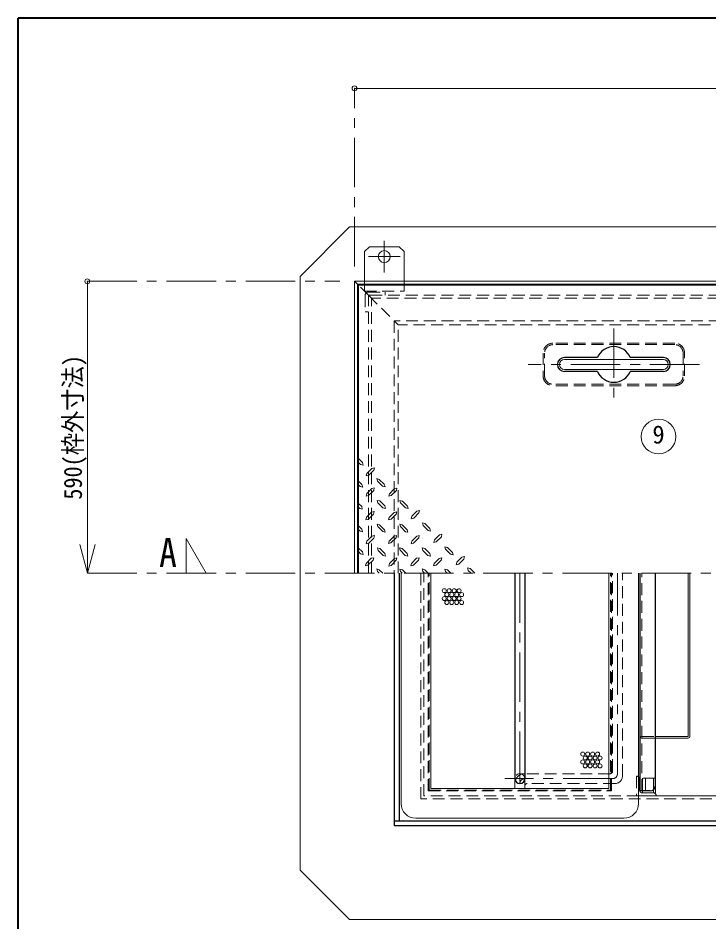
# Model space of a CAD drawing. Units: millimetres at full size, sheet at 1:10; details may follow other scales. Extents: x -2126 to 1924, y -1326 to 1484.
# Drawn here: x -2126 to -1428, y 571 to 1484 of the extents above; entities that cross this region are included whole.
import ezdxf
from ezdxf.enums import TextEntityAlignment as Align

# ---------------------------------------------------------------- set-up
doc = ezdxf.new("R2010")
doc.units = ezdxf.units.MM
doc.header["$LTSCALE"] = 10
doc.header["$PDMODE"] = 32
doc.header["$PDSIZE"] = 5
doc.linetypes.add('CHAIN1', pattern=[8, 5, -1, 1, -1])
doc.linetypes.add('DASHED1', pattern=[1.8, 1.2, -0.6])
doc.layers.add('0-0_ﾚｲﾔ1', color=4, linetype='Continuous', lineweight=9)
doc.styles.add('ＭＳ ゴシック', font='')
doc.styles.get('ＭＳ ゴシック').set_extended_font_data('MS Gothic')

msp = doc.modelspace()

# ---------------------------------------------------------------- linework, layer by layer
at = {"layer": '0-0_ﾚｲﾔ1', "color": 1, "lineweight": 40}
for p in [(-2126.22, -1325.95), (1923.78, 1484.05)]:
    msp.add_line(p, (-2126.22, 1484.05), dxfattribs=at)
at = {"layer": '0-0_ﾚｲﾔ1'}
for p, q in [((-746.22, 1413.05), (-1786.22, 1413.05)), ((-1841.22, 1223.05), (-1791.22, 1273.05)), ((-1776.22, 1248.05), (-1771.22, 1253.05)), ((-1741.22, 1253.05), (-1771.22, 1253.05)), ((-1741.22, 1253.05), (-1736.22, 1248.05)), ((-1776.22, 1248.05), (-1776.22, 1218.05)), ((-1736.22, 1248.05), (-1736.22, 1218.05)), ((-2056.22, 923.05), (-2056.22, 1218.05)), ((-1841.22, 1223.05), (-1841.22, 923.05)), ((-1783.22, 1215.05), (-1782.22, 1214.05)), ((-1778.32, 1034.9), (-1782.22, 1038.96)), ((-1780.17, 1032.97), (-1782.22, 1035.02)), ((-1780.17, 1032.97), (-1777.6, 1032.33)), ((-1778.32, 1034.9), (-1777.6, 1032.33)), ((-1768.76, 1029.04), (-1773.74, 1023.97)), ((-1766.83, 1027.19), (-1771.89, 1022.13)), ((-1768.76, 1029.04), (-1766.18, 1029.76)), ((-1766.83, 1027.19), (-1766.18, 1029.76)), ((-1778.72, 1012.64), (-1782.22, 1016.28)), ((-1763.77, 1018.67), (-1761.2, 1017.95)), ((-1763.05, 1016.1), (-1763.77, 1018.67)), ((-1757.99, 1011.04), (-1763.05, 1016.1)), ((-1756.14, 1012.97), (-1761.2, 1017.95)), ((-1780.57, 1010.72), (-1782.22, 1012.36)), ((-1780.57, 1010.72), (-1778, 1010.07)), ((-1778.72, 1012.64), (-1778, 1010.07)), ((-1768.84, 1008.63), (-1773.9, 1003.56)), ((-1768.84, 1008.63), (-1766.26, 1009.27)), ((-1766.91, 1006.78), (-1766.26, 1009.27)), ((-1757.99, 1011.04), (-1755.42, 1010.39)), ((-1756.14, 1012.97), (-1755.42, 1010.39)), ((-1745.93, 1008.55), (-1751, 1003.48)), ((-1745.93, 1008.55), (-1743.36, 1009.19)), ((-1744.01, 1006.7), (-1743.36, 1009.19)), ((-1763.37, 996.73), (-1760.8, 996.09)), ((-1762.65, 994.24), (-1763.37, 996.73)), ((-1755.74, 991.03), (-1760.8, 996.09)), ((-1740.47, 996.65), (-1737.9, 996.01)), ((-1739.75, 994.16), (-1740.47, 996.65)), ((-1732.84, 990.95), (-1737.9, 996.01)), ((-1779.04, 990.39), (-1782.22, 993.56)), ((-1780.97, 988.46), (-1782.22, 989.7)), ((-1780.97, 988.46), (-1778.4, 987.81)), ((-1779.04, 990.39), (-1778.4, 987.81)), ((-1757.59, 989.1), (-1762.65, 994.24)), ((-1757.59, 989.1), (-1755.1, 988.46)), ((-1755.74, 991.03), (-1755.1, 988.46)), ((-1734.68, 989.02), (-1739.75, 994.16)), ((-1734.68, 989.02), (-1732.19, 988.38)), ((-1732.84, 990.95), (-1732.19, 988.38)), ((-1723.19, 985.8), (-1720.62, 986.45)), ((-1721.26, 983.96), (-1720.62, 986.45)), ((-1769, 984.68), (-1774.06, 979.62)), ((-1769, 984.68), (-1766.43, 985.32)), ((-1767.07, 982.83), (-1766.43, 985.32)), ((-1746.1, 984.6), (-1751.16, 979.54)), ((-1746.1, 984.6), (-1743.52, 985.24)), ((-1744.17, 982.75), (-1743.52, 985.24)), ((-1723.19, 985.8), (-1728.26, 980.74)), ((-1778.8, 967.56), (-1782.22, 970.98)), ((-1763.53, 972.79), (-1760.96, 972.14)), ((-1762.81, 970.3), (-1763.53, 972.79)), ((-1757.75, 965.15), (-1762.81, 970.3)), ((-1755.9, 967.08), (-1760.96, 972.14)), ((-1740.63, 972.71), (-1738.06, 972.06)), ((-1739.91, 970.22), (-1740.63, 972.71)), ((-1734.85, 965.07), (-1739.91, 970.22)), ((-1733, 967), (-1738.06, 972.06)), ((-1717.73, 973.91), (-1715.16, 973.27)), ((-1717.01, 971.42), (-1717.73, 973.91)), ((-1711.94, 966.28), (-1717.01, 971.42)), ((-1710.1, 968.21), (-1715.16, 973.27)), ((-1710.1, 968.21), (-1709.45, 965.64)), ((-1780.65, 965.64), (-1782.22, 967.2)), ((-1780.65, 965.64), (-1778.08, 964.99)), ((-1778.8, 967.56), (-1778.08, 964.99)), ((-1768.68, 960.49), (-1773.74, 955.43)), ((-1768.68, 960.49), (-1766.1, 961.14)), ((-1766.75, 958.64), (-1766.1, 961.14)), ((-1757.75, 965.15), (-1755.26, 964.51)), ((-1755.9, 967.08), (-1755.26, 964.51)), ((-1746.26, 960.65), (-1751.32, 955.59)), ((-1746.26, 960.65), (-1743.68, 961.3)), ((-1744.33, 958.8), (-1743.68, 961.3)), ((-1734.85, 965.07), (-1732.35, 964.43)), ((-1733, 967), (-1732.35, 964.43)), ((-1723.35, 960.57), (-1728.42, 955.51)), ((-1723.35, 960.57), (-1720.78, 961.22)), ((-1721.43, 958.72), (-1720.78, 961.22)), ((-1711.94, 966.28), (-1709.45, 965.64)), ((-1700.45, 961.78), (-1705.51, 956.72)), ((-1700.45, 961.78), (-1697.88, 962.42)), ((-1698.52, 959.93), (-1697.88, 962.42)), ((-2056.22, 923.05), (-2063.98, 952.02)), ((-2056.22, 923.05), (-2048.45, 952.02)), ((-1694.99, 949.89), (-1692.42, 949.24)), ((-1694.26, 947.39), (-1694.99, 949.89)), ((-1778.32, 944.58), (-1782.22, 948.48)), ((-1780.17, 942.65), (-1782.22, 944.99)), ((-1780.17, 942.65), (-1777.6, 942.01)), ((-1778.32, 944.58), (-1777.6, 942.01)), ((-1763.21, 948.6), (-1760.64, 947.96)), ((-1762.49, 946.11), (-1763.21, 948.6)), ((-1757.43, 940.97), (-1762.49, 946.11)), ((-1755.58, 942.89), (-1760.64, 947.96)), ((-1757.43, 940.97), (-1754.93, 940.32)), ((-1755.58, 942.89), (-1754.93, 940.32)), ((-1740.79, 948.76), (-1738.22, 948.12)), ((-1740.07, 946.27), (-1740.79, 948.76)), ((-1735.01, 941.13), (-1740.07, 946.27)), ((-1733.16, 943.05), (-1738.22, 948.12)), ((-1735.01, 941.13), (-1732.51, 940.48)), ((-1733.16, 943.05), (-1732.51, 940.48)), ((-1717.89, 948.68), (-1715.32, 948.04)), ((-1717.17, 946.19), (-1717.89, 948.68)), ((-1712.1, 941.05), (-1717.17, 946.19)), ((-1710.26, 942.97), (-1715.32, 948.04)), ((-1712.1, 941.05), (-1709.61, 940.4)), ((-1710.26, 942.97), (-1709.61, 940.4)), ((-1689.2, 942.25), (-1694.26, 947.39)), ((-1687.35, 944.18), (-1692.42, 949.24)), ((-1689.2, 942.25), (-1686.71, 941.61)), ((-1687.35, 944.18), (-1686.71, 941.61)), ((-1769.48, 938.15), (-1774.54, 933.09)), ((-1769.48, 938.15), (-1766.91, 938.8)), ((-1767.55, 936.3), (-1766.91, 938.8)), ((-1746.01, 937.99), (-1751.08, 932.93)), ((-1746.01, 937.99), (-1743.44, 938.64)), ((-1744.09, 936.14), (-1743.44, 938.64)), ((-1723.6, 938.15), (-1728.66, 933.09)), ((-1723.6, 938.15), (-1721.02, 938.8)), ((-1721.67, 936.3), (-1721.02, 938.8)), ((-1700.69, 938.07), (-1705.76, 933.01)), ((-1700.69, 938.07), (-1698.12, 938.72)), ((-1698.76, 936.22), (-1698.12, 938.72)), ((-1677.79, 939.28), (-1682.85, 934.22)), ((-1677.79, 939.28), (-1675.22, 939.92)), ((-1675.86, 937.43), (-1675.22, 939.92)), ((-1763.77, 927.39), (-1761.2, 926.66)), ((-1763.05, 924.81), (-1763.77, 927.39)), ((-1761.28, 923.05), (-1763.05, 924.81)), ((-1757.59, 923.05), (-1761.2, 926.66)), ((-1740.31, 927.22), (-1737.74, 926.58)), ((-1739.67, 924.73), (-1740.31, 927.22)), ((-1737.98, 923.05), (-1739.67, 924.73)), ((-1734.34, 923.05), (-1737.74, 926.58)), ((-1717.89, 927.39), (-1715.32, 926.66)), ((-1717.25, 924.81), (-1717.89, 927.39)), ((-1715.48, 923.05), (-1717.25, 924.81)), ((-1711.7, 923.05), (-1715.32, 926.66)), ((-1694.99, 927.3), (-1692.42, 926.66)), ((-1694.26, 924.81), (-1694.99, 927.3)), ((-1692.5, 923.05), (-1694.26, 924.81)), ((-1688.8, 923.05), (-1692.42, 926.66)), ((-1664.66, 923.05), (-1669.51, 927.79)), ((-1448.97, 923.05), (-1448.97, 758.8)), ((-1447.47, 923.05), (-1447.47, 758.05)), ((-1449.72, 758.05), (-1482.47, 758.05)), ((-1448.97, 756.55), (-1482.47, 756.55)), ((-1495.22, 703.05), (-1495.22, 701.05))]:
    msp.add_line(p, q, dxfattribs=at)
at = {"layer": '0-0_ﾚｲﾔ1', "linetype": 'CHAIN1'}
for p, q in [((-1786.22, 1233.05), (-1786.22, 1413.05)), ((-1756.22, 1259.05), (-1756.22, 1227.05)), ((-1740.22, 1243.05), (-1772.22, 1243.05)), ((-2056.22, 1218.05), (-1801.22, 1218.05)), ((-1524.22, 1170.55), (-1524.22, 1097.55)), ((-1437.72, 1134.05), (-1610.72, 1134.05)), ((-2056.22, 923.05), (-321.22, 923.05)), ((-1619.22, 923.05), (-1619.22, 705.55)), ((-1520.55, 720.55), (-1520.55, 923.05)), ((-1525.55, 715.55), (-1634.22, 715.55))]:
    msp.add_line(p, q, dxfattribs=at)
at = {"layer": '0-0_ﾚｲﾔ1', "color": 7, "lineweight": 18}
for p, q in [((-1783.22, 1215.05), (-1786.22, 1218.05)), ((-746.22, 1218.05), (-1786.22, 1218.05)), ((-1786.22, 1218.05), (-1786.22, 923.05)), ((-749.22, 1215.05), (-1783.22, 1215.05)), ((-1783.22, 1215.05), (-1783.22, 923.05)), ((-1474.22, 1139.05), (-1574.22, 1139.05)), ((-1474.22, 1129.05), (-1574.22, 1129.05)), ((-1841.22, 923.05), (-1841.22, 623.05)), ((-1739.22, 690.55), (-1739.22, 923.05)), ((-1709.22, 705.55), (-1709.22, 923.05)), ((-1529.22, 705.55), (-1529.22, 923.05)), ((-1499.22, 690.55), (-1499.22, 923.05)), ((-1624.22, 715.55), (-1624.22, 705.55)), ((-1614.22, 715.55), (-1614.22, 705.55)), ((-1498.22, 704.05), (-1498.22, 715.05)), ((-1482.47, 716.05), (-1482.09, 716.05)), ((-1482.09, 701.05), (-1482.09, 716.05)), ((-1709.22, 705.55), (-1529.22, 705.55)), ((-1484.22, 701.05), (-1484.22, 704.25)), ((-816.22, 698.05), (-1499.22, 698.05)), ((-1495.22, 701.05), (-1482.09, 701.05)), ((-1514.22, 675.55), (-1724.22, 675.55)), ((-1841.22, 623.05), (-1791.22, 573.05)), ((-741.22, 573.05), (-1791.22, 573.05))]:
    msp.add_line(p, q, dxfattribs=at)
at = {"layer": '0-0_ﾚｲﾔ1', "linetype": 'DASHED1'}
for p, q in [((-1776.22, 1218.05), (-1776.22, 1208.05)), ((-1736.22, 1218.05), (-1736.22, 1208.05)), ((-1771.75, 1203.58), (-1782.22, 1214.05)), ((-1776.22, 1208.05), (-1736.22, 1208.05)), ((-1772.22, 1207.25), (-1755.42, 1207.25)), ((-1755.42, 1207.25), (-1755.42, 1204.05)), ((-1775.42, 1204.05), (-1775.42, 1187.25)), ((-1291.72, 1201.05), (-1769.22, 1201.05)), ((-1769.22, 923.05), (-1769.22, 1201.05)), ((-1772.22, 1187.25), (-1775.42, 1187.25)), ((-786.22, 1178.05), (-1746.22, 1178.05)), ((-1746.22, 1178.05), (-1746.22, 923.05)), ((-1719.22, 695.05), (-1719.22, 923.05)), ((-1716.22, 698.05), (-1716.22, 923.05)), ((-1711.72, 703.05), (-1711.72, 923.05)), ((-1710.72, 704.05), (-1710.72, 923.05)), ((-1527.72, 704.05), (-1527.72, 923.05)), ((-1526.72, 703.05), (-1526.72, 923.05)), ((-1525.55, 723.05), (-1525.55, 923.05)), ((-1515.55, 718.05), (-1515.55, 923.05)), ((-1495.97, 758.05), (-1482.47, 758.05)), ((-1495.22, 756.55), (-1482.47, 756.55)), ((-1528.05, 720.55), (-1614.22, 720.55)), ((-1501.22, 718.05), (-1501.22, 698.05)), ((-1482.47, 716.05), (-1495.22, 716.05)), ((-1495.22, 716.05), (-1495.22, 703.05)), ((-1492.22, 716.05), (-1492.22, 701.05)), ((-1484.22, 704.25), (-1484.22, 716.05)), ((-1710.72, 704.05), (-1527.72, 704.05)), ((-1523.05, 710.55), (-1611.72, 710.55)), ((-813.22, 695.05), (-1719.22, 695.05)), ((-1499.22, 698.05), (-1716.22, 698.05)), ((-1711.72, 703.05), (-1526.72, 703.05))]:
    msp.add_line(p, q, dxfattribs=at)
at = {"layer": '0-0_ﾚｲﾔ1', "color": 5, "lineweight": 25}
for p, q in [((-750.22, 1214.05), (-1782.22, 1214.05)), ((-1782.22, 923.05), (-1782.22, 1214.05)), ((-1540.8, 1141.05), (-1574.22, 1141.05)), ((-1474.22, 1141.05), (-1507.63, 1141.05)), ((-1540.8, 1127.05), (-1574.22, 1127.05)), ((-1474.22, 1127.05), (-1507.63, 1127.05)), ((-1746.22, 923.05), (-1746.22, 668.05)), ((-1741.22, 923.05), (-1741.22, 673.05)), ((-1624.22, 923.05), (-1624.22, 715.55)), ((-1614.22, 923.05), (-1614.22, 715.55)), ((-1497.47, 703.05), (-1497.47, 923.05)), ((-1482.47, 923.05), (-1482.47, 708.05)), ((-1487.47, 703.05), (-1497.47, 703.05)), ((-1746.22, 673.05), (-786.22, 673.05)), ((-1746.22, 668.05), (-786.22, 668.05))]:
    msp.add_line(p, q, dxfattribs=at)
at = {"layer": '0-0_ﾚｲﾔ1', "color": 7, "linetype": 'DASHED1', "lineweight": 18}
for p, q in [((-1772.22, 923.05), (-1772.22, 1202.45)), ((-1771.75, 1203.58), (-1742.22, 1174.05)), ((-1290.32, 1204.05), (-1770.62, 1204.05)), ((-1318.72, 1174.05), (-1742.22, 1174.05)), ((-1742.22, 923.05), (-1742.22, 1174.05)), ((-1462.72, 1155.55), (-1585.72, 1155.55)), ((-1462.72, 1154.05), (-1585.72, 1154.05)), ((-1595.72, 1145.55), (-1595.72, 1122.55)), ((-1594.22, 1122.55), (-1594.22, 1145.55)), ((-1454.22, 1145.55), (-1454.22, 1122.55)), ((-1452.72, 1122.55), (-1452.72, 1145.55)), ((-1462.72, 1114.05), (-1585.72, 1114.05)), ((-1462.72, 1112.55), (-1585.72, 1112.55)), ((-1495.97, 703.05), (-1495.97, 923.05))]:
    msp.add_line(p, q, dxfattribs=at)
at = {"layer": '0-0_ﾚｲﾔ1'}
for points in [[(-691.22, 1223.05), (-741.22, 1273.05), (-1791.22, 1273.05)], [(-1771.89, 1022.13), (-1774.46, 1021.4), (-1773.74, 1023.97)], [(-1766.91, 1006.78), (-1772.05, 1001.64), (-1774.54, 1000.99), (-1773.9, 1003.56)], [(-1744.01, 1006.7), (-1749.15, 1001.55), (-1751.64, 1000.91), (-1751, 1003.48)], [(-1767.07, 982.83), (-1772.21, 977.69), (-1774.7, 977.05), (-1774.06, 979.62)], [(-1744.17, 982.75), (-1749.31, 977.61), (-1751.8, 976.97), (-1751.16, 979.54)], [(-1721.26, 983.96), (-1726.41, 978.81), (-1728.9, 978.17), (-1728.26, 980.74)], [(-1698.52, 959.93), (-1703.67, 954.79), (-1706.16, 954.14), (-1705.51, 956.72)], [(-1766.75, 958.64), (-1771.89, 953.5), (-1774.38, 952.86), (-1773.74, 955.43)], [(-1744.33, 958.8), (-1749.47, 953.66), (-1751.96, 953.02), (-1751.32, 955.59)], [(-1721.43, 958.72), (-1726.57, 953.58), (-1729.06, 952.94), (-1728.42, 955.51)], [(-1767.55, 936.3), (-1772.69, 931.16), (-1775.18, 930.52), (-1774.54, 933.09)], [(-1744.09, 936.14), (-1749.23, 931), (-1751.72, 930.36), (-1751.08, 932.93)], [(-1721.67, 936.3), (-1726.81, 931.16), (-1729.3, 930.52), (-1728.66, 933.09)], [(-1698.76, 936.22), (-1703.91, 931.08), (-1706.4, 930.44), (-1705.76, 933.01)], [(-1675.86, 937.43), (-1681.01, 932.29), (-1683.5, 931.64), (-1682.85, 934.22)], [(-1668.47, 923.05), (-1671.36, 925.94), (-1672.09, 928.51), (-1669.51, 927.79)]]:
    msp.add_lwpolyline(points, dxfattribs=at)
at = {"layer": '0-0_ﾚｲﾔ1', "linetype": 'CHAIN1'}
msp.add_lwpolyline([(-1936.22, 923.05), (-1956.22, 958.05), (-1956.22, 923.05)], dxfattribs=at)
at = {"layer": '0-0_ﾚｲﾔ1'}
for centre, radius in [((-1756.22, 1243.05), 6), ((-1695.56, 905.47), 2), ((-1690.56, 905.47), 2), ((-1685.56, 905.47), 2), ((-1680.56, 905.47), 2), ((-1695.56, 897.47), 2), ((-1693.06, 901.47), 2), ((-1693.06, 893.47), 2), ((-1690.56, 897.47), 2), ((-1688.06, 901.47), 2), ((-1688.06, 893.47), 2), ((-1685.56, 897.47), 2), ((-1683.06, 901.47), 2), ((-1683.06, 893.47), 2), ((-1680.56, 897.47), 2), ((-1678.06, 901.47), 2), ((-1678.06, 893.47), 2), ((-1555.68, 740.4), 2), ((-1550.68, 740.4), 2), ((-1545.68, 740.4), 2), ((-1540.68, 740.4), 2), ((-1555.68, 732.4), 2), ((-1553.18, 736.4), 2), ((-1550.68, 732.4), 2), ((-1548.18, 736.4), 2), ((-1545.68, 732.4), 2), ((-1543.18, 736.4), 2), ((-1540.68, 732.4), 2), ((-1538.18, 736.4), 2), ((-1553.18, 728.4), 2), ((-1548.18, 728.4), 2), ((-1543.18, 728.4), 2), ((-1538.18, 728.4), 2)]:
    msp.add_circle(centre, radius, dxfattribs=at)
at = {"layer": '0-0_ﾚｲﾔ1', "color": 7, "lineweight": 18}
msp.add_circle((-1479.08, 1061.15), 17.5, dxfattribs=at)
at = {"layer": '0-0_ﾚｲﾔ1', "linetype": 'DASHED1'}
for centre, radius, start, end in [((-1772.22, 1204.05), 3.2, 90, 180), ((-1495.97, 756.55), 1.5, 90, 180), ((-1495.22, 755.8), 0.75, 90, 180), ((-1528.05, 723.05), 2.5, 270, 0), ((-1614.22, 710.55), 10, 90, 180), ((-1523.05, 718.05), 7.5, 270, 0), ((-1501.22, 715.05), 3, 48.18968, 90), ((-1611.72, 708.05), 2.5, 90, 180)]:
    msp.add_arc(centre, radius, start, end, dxfattribs=at)
at = {"layer": '0-0_ﾚｲﾔ1', "color": 7, "linetype": 'DASHED1', "lineweight": 18}
for centre, radius, start, end in [((-1770.62, 1202.45), 1.6, 90, 180), ((-1585.72, 1145.55), 10, 90, 180), ((-1585.72, 1145.55), 8.5, 90, 180), ((-1462.72, 1145.55), 10, 0, 90), ((-1462.72, 1145.55), 8.5, 0, 90), ((-1585.72, 1122.55), 10, 180, 270), ((-1585.72, 1122.55), 8.5, 180, 270), ((-1462.72, 1122.55), 10, 270, 0), ((-1462.72, 1122.55), 8.5, 270, 0), ((-1619.22, 715.55), 5, 0, 180)]:
    msp.add_arc(centre, radius, start, end, dxfattribs=at)
at = {"layer": '0-0_ﾚｲﾔ1', "color": 5, "lineweight": 25}
for centre, radius, start, end in [((-1524.22, 1134.05), 18, 22.88538, 157.11462), ((-1574.22, 1134.05), 7, 90, 270), ((-1474.22, 1134.05), 7, 270, 90), ((-1524.22, 1134.05), 18, 202.88538, 337.11462), ((-1619.22, 715.55), 5, 180, 0), ((-1487.47, 708.05), 5, 270, 0)]:
    msp.add_arc(centre, radius, start, end, dxfattribs=at)
at = {"layer": '0-0_ﾚｲﾔ1', "color": 7, "lineweight": 18}
for centre, radius, start, end in [((-1574.22, 1134.05), 5, 90, 270), ((-1474.22, 1134.05), 5, 270, 90), ((-1501.22, 715.05), 3, 0, 48.18968), ((-1495.22, 704.05), 3, 180, 270), ((-1484.22, 698.05), 3, 0, 90), ((-1724.22, 690.55), 15, 180, 270), ((-1514.22, 690.55), 15, 270, 0)]:
    msp.add_arc(centre, radius, start, end, dxfattribs=at)
at = {"layer": '0-0_ﾚｲﾔ1'}
for centre, radius in [((-1449.72, 758.8), 0.75), ((-1448.97, 758.05), 1.5)]:
    msp.add_arc(centre, radius, 270, 0, dxfattribs=at)
at = {"layer": '0-0_ﾚｲﾔ1', "linetype": 'CHAIN1'}
for centre, start, end in [((-1614.22, 710.55), 90, 180), ((-1525.55, 720.55), 270, 0)]:
    msp.add_arc(centre, 5, start, end, dxfattribs=at)
at = {"layer": '0-0_ﾚｲﾔ1', "color": 1}
for p in [(-1786.22, 1413.05), (-2056.22, 1218.05)]:
    msp.add_point(p, dxfattribs=at)

# ---------------------------------------------------------------- texts
at = {"layer": '0-0_ﾚｲﾔ1', "color": 7, "style": 'ＭＳ ゴシック', "width": 0.9}
msp.add_text('590(枠外寸法)', height=18.33, rotation=90, dxfattribs=at).set_placement((-2056.22, 997.42), align=Align.BOTTOM_LEFT)
at = {"layer": '0-0_ﾚｲﾔ1', "color": 7, "style": 'ＭＳ ゴシック'}
msp.add_text('9', height=18.33, dxfattribs=at).set_placement((-1485.33, 1048.65), align=Align.BOTTOM_LEFT)
at = {"layer": '0-0_ﾚｲﾔ1', "color": 7, "style": 'ＭＳ ゴシック', "width": 0.9}
msp.add_text('A', height=29.33, dxfattribs=at).set_placement((-1983.72, 920.55), align=Align.BOTTOM_LEFT)

doc.saveas('drawing.dxf')
